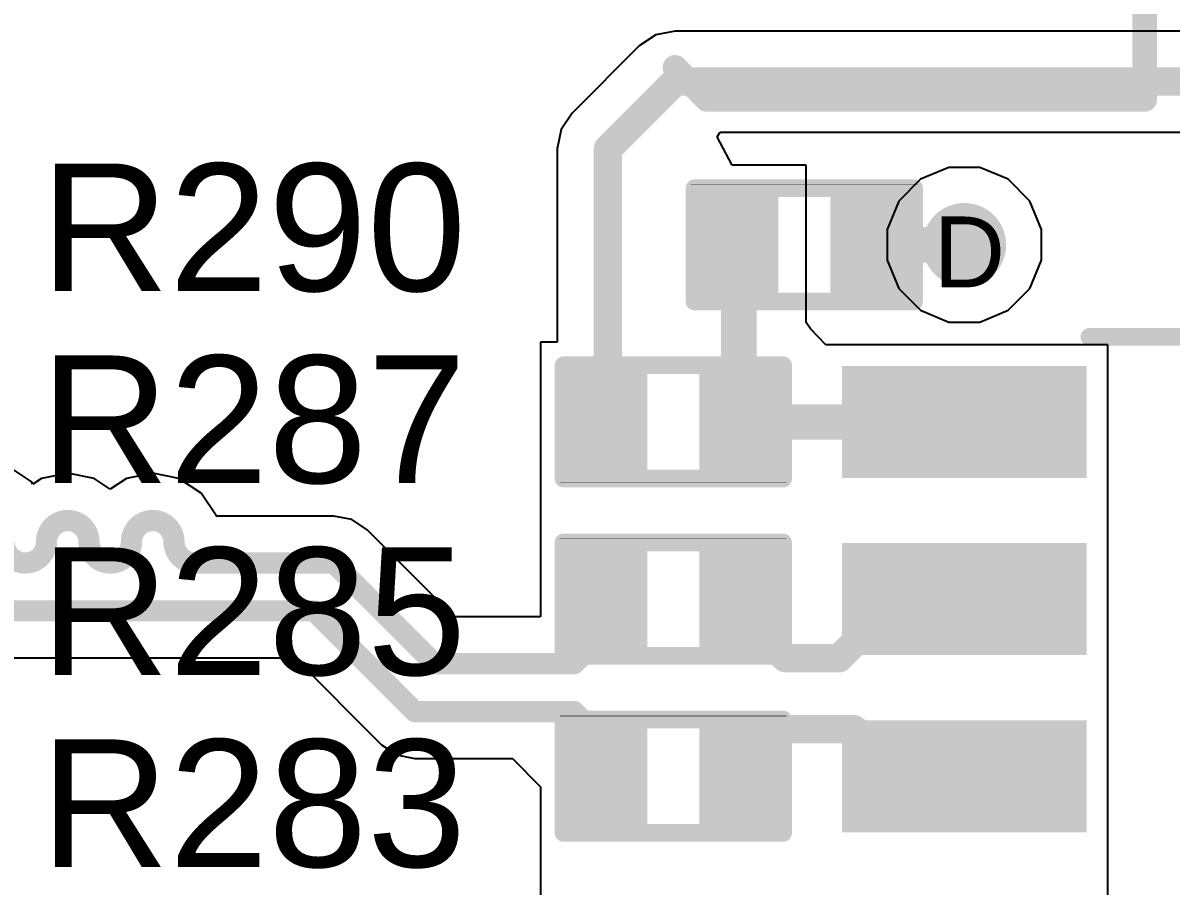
# Model space of a CAD drawing. Header units: inches. Extents: x -11 to 5428, y 0 to 5423.
# Drawn here: x 58.03 to 66.27, y 77.14 to 83.33 of the extents above; entities that cross this region are included whole.
import ezdxf

# ---------------------------------------------------------------- set-up
doc = ezdxf.new("R2010")
doc.units = ezdxf.units.IN
for name, color, linetype in [('Bottom Layer', 5, 'Continuous'), ('Drill Drawing', 1, 'Continuous'), ('GND', 16, 'Continuous'), ('PWR', 76, 'Continuous'), ('Top Layer', 1, 'Continuous'), ('Top Overlay', 2, 'Continuous'), ('Top Paste', 8, 'Continuous'), ('Top Solder', 216, 'Continuous'), ('Via Holes', 16, 'Continuous')]:
    doc.layers.add(name, color=color, linetype=linetype)
doc.styles.add('Arial', font='', dxfattribs={"height": 0.2})
doc.styles.get('Arial').set_extended_font_data('Arial')

# ---------------------------------------------------------------- blocks, each defined once
blk = doc.blocks.new('R___0402_216')
at = {"layer": 'Top Layer'}
for points in [[(-0.6985254, -0.31751778), (-0.6985254, 0.31748222), (-0.2413254, 0.31748222), (-0.2413254, -0.31751778)], [(0.2412746, -0.31751778), (0.2412746, 0.31748222), (0.6984746, 0.31748222), (0.6984746, -0.31751778)]]:
    blk.add_hatch(color=1, dxfattribs=at).paths.add_polyline_path(points)
at = {"layer": 'Top Paste'}
for points in [[(-0.6985254, -0.31751778), (-0.6985254, 0.31748222), (-0.2413254, 0.31748222), (-0.2413254, -0.31751778)], [(0.2412746, -0.31751778), (0.2412746, 0.31748222), (0.6984746, 0.31748222), (0.6984746, -0.31751778)]]:
    blk.add_hatch(color=8, dxfattribs=at).paths.add_polyline_path(points)
at = {"layer": 'Top Solder'}
for points in [[(-0.75352656, -0.37251894), (-0.75352656, 0.37248338), (-0.1863242399999999, 0.37248338), (-0.18632424, -0.37251894)], [(0.18627344, -0.37251894), (0.18627344, 0.37248338), (0.7534757599999999, 0.37248338), (0.7534757599999999, -0.37251894)]]:
    blk.add_hatch(color=216, dxfattribs=at).paths.add_polyline_path(points)
at = {"layer": 'Top Overlay'}
for points in [[(0.7873745999999999, 0.40638222, 0.127, 0.127, 0), (-0.7874253999999999, 0.40638222, 0.127, 0.127, 0)], [(-0.7874253999999999, 0.40638222, 0.127, 0.127, 0), (-0.7874253999999999, -0.40641778, 0.127, 0.127, 0)], [(0.7873745999999999, 0.40638222, 0.127, 0.127, 0), (0.7873745999999999, -0.40641778, 0.127, 0.127, 0)], [(0.7873745999999999, -0.40641778, 0.127, 0.127, 0), (-0.7874253999999999, -0.40641778, 0.127, 0.127, 0)], [(0.8127745999999999, -0.43181778, 0.0032258, 0.0032258, 0), (-0.8128254, -0.43181778, 0.0032258, 0.0032258, 0)]]:
    blk.add_lwpolyline(points, format="xyseb", dxfattribs=at)
for points in [[(-0.8191754, 0.40638222, 0.0635, 0.0635, 1), (-0.7556754, 0.40638222, 0.0635, 0.0635, 1)], [(-0.8191754, 0.40638222, 0.0635, 0.0635, 1), (-0.7556754, 0.40638222, 0.0635, 0.0635, 1)], [(0.7556246, 0.40638222, 0.0635, 0.0635, 1), (0.8191246, 0.40638222, 0.0635, 0.0635, 1)], [(0.7556246, 0.40638222, 0.0635, 0.0635, 1), (0.8191246, 0.40638222, 0.0635, 0.0635, 1)], [(-0.8191754, -0.40641778, 0.0635, 0.0635, 1), (-0.7556754, -0.40641778, 0.0635, 0.0635, 1)], [(-0.8191754, -0.40641778, 0.0635, 0.0635, 1), (-0.7556754, -0.40641778, 0.0635, 0.0635, 1)], [(0.7556246, -0.40641778, 0.0635, 0.0635, 1), (0.8191246, -0.40641778, 0.0635, 0.0635, 1)], [(0.7556246, -0.40641778, 0.0635, 0.0635, 1), (0.8191246, -0.40641778, 0.0635, 0.0635, 1)], [(-0.8136305799999999, -0.43181778, 0.0016129, 0.0016129, 1), (-0.81202022, -0.43181778, 0.0016129, 0.0016129, 1)], [(0.8119694199999998, -0.43181778, 0.0016129, 0.0016129, 1), (0.81357978, -0.43181778, 0.0016129, 0.0016129, 1)]]:
    blk.add_lwpolyline(points, format="xyseb", close=True, dxfattribs=at)
blk = doc.blocks.new('R___0402_218')
at = {"layer": 'Top Layer'}
for points in [[(-0.6985254, -0.31751778), (-0.6985254, 0.31748222), (-0.2413254, 0.31748222), (-0.2413254, -0.31751778)], [(0.2412746, -0.31751778), (0.2412746, 0.31748222), (0.6984746, 0.31748222), (0.6984746, -0.31751778)]]:
    blk.add_hatch(color=1, dxfattribs=at).paths.add_polyline_path(points)
at = {"layer": 'Top Paste'}
for points in [[(-0.6985254, -0.31751778), (-0.6985254, 0.31748222), (-0.2413254, 0.31748222), (-0.2413254, -0.31751778)], [(0.2412746, -0.31751778), (0.2412746, 0.31748222), (0.6984746, 0.31748222), (0.6984746, -0.31751778)]]:
    blk.add_hatch(color=8, dxfattribs=at).paths.add_polyline_path(points)
at = {"layer": 'Top Solder'}
for points in [[(-0.75352656, -0.37251894), (-0.75352656, 0.37248338), (-0.1863242399999999, 0.37248338), (-0.18632424, -0.37251894)], [(0.18627344, -0.37251894), (0.18627344, 0.37248338), (0.7534757599999999, 0.37248338), (0.7534757599999999, -0.37251894)]]:
    blk.add_hatch(color=216, dxfattribs=at).paths.add_polyline_path(points)
at = {"layer": 'Top Overlay'}
for points in [[(0.7873745999999999, 0.40638222, 0.127, 0.127, 0), (-0.7874253999999999, 0.40638222, 0.127, 0.127, 0)], [(-0.7874253999999999, 0.40638222, 0.127, 0.127, 0), (-0.7874253999999999, -0.40641778, 0.127, 0.127, 0)], [(0.7873745999999999, 0.40638222, 0.127, 0.127, 0), (0.7873745999999999, -0.40641778, 0.127, 0.127, 0)], [(0.7873745999999999, -0.40641778, 0.127, 0.127, 0), (-0.7874253999999999, -0.40641778, 0.127, 0.127, 0)], [(0.8127745999999999, -0.43181778, 0.0032258, 0.0032258, 0), (-0.8128254, -0.43181778, 0.0032258, 0.0032258, 0)]]:
    blk.add_lwpolyline(points, format="xyseb", dxfattribs=at)
for points in [[(-0.8191754, 0.40638222, 0.0635, 0.0635, 1), (-0.7556754, 0.40638222, 0.0635, 0.0635, 1)], [(-0.8191754, 0.40638222, 0.0635, 0.0635, 1), (-0.7556754, 0.40638222, 0.0635, 0.0635, 1)], [(0.7556246, 0.40638222, 0.0635, 0.0635, 1), (0.8191246, 0.40638222, 0.0635, 0.0635, 1)], [(0.7556246, 0.40638222, 0.0635, 0.0635, 1), (0.8191246, 0.40638222, 0.0635, 0.0635, 1)], [(-0.8191754, -0.40641778, 0.0635, 0.0635, 1), (-0.7556754, -0.40641778, 0.0635, 0.0635, 1)], [(-0.8191754, -0.40641778, 0.0635, 0.0635, 1), (-0.7556754, -0.40641778, 0.0635, 0.0635, 1)], [(0.7556246, -0.40641778, 0.0635, 0.0635, 1), (0.8191246, -0.40641778, 0.0635, 0.0635, 1)], [(0.7556246, -0.40641778, 0.0635, 0.0635, 1), (0.8191246, -0.40641778, 0.0635, 0.0635, 1)], [(-0.8136305799999999, -0.43181778, 0.0016129, 0.0016129, 1), (-0.81202022, -0.43181778, 0.0016129, 0.0016129, 1)], [(0.8119694199999998, -0.43181778, 0.0016129, 0.0016129, 1), (0.81357978, -0.43181778, 0.0016129, 0.0016129, 1)]]:
    blk.add_lwpolyline(points, format="xyseb", close=True, dxfattribs=at)
blk = doc.blocks.new('R___0402_219')
at = {"layer": 'Top Layer'}
for points in [[(-0.6984746, -0.31748222), (-0.6984746, 0.31751778), (-0.2412746, 0.31751778), (-0.2412746, -0.31748222)], [(0.2413254, -0.31748222), (0.2413254, 0.31751778), (0.6985254, 0.31751778), (0.6985254, -0.31748222)]]:
    blk.add_hatch(color=1, dxfattribs=at).paths.add_polyline_path(points)
at = {"layer": 'Top Paste'}
for points in [[(-0.6984746, -0.31748222), (-0.6984746, 0.31751778), (-0.2412746, 0.31751778), (-0.2412746, -0.31748222)], [(0.2413254, -0.31748222), (0.2413254, 0.31751778), (0.6985254, 0.31751778), (0.6985254, -0.31748222)]]:
    blk.add_hatch(color=8, dxfattribs=at).paths.add_polyline_path(points)
at = {"layer": 'Top Solder'}
for points in [[(-0.7534757599999999, -0.37248338), (-0.7534757599999999, 0.37251894), (-0.18627344, 0.37251894), (-0.18627344, -0.37248338)], [(0.1863242399999999, -0.37248338), (0.18632424, 0.37251894), (0.75352656, 0.37251894), (0.75352656, -0.37248338)]]:
    blk.add_hatch(color=216, dxfattribs=at).paths.add_polyline_path(points)
at = {"layer": 'Top Overlay'}
for points in [[(-0.7873745999999999, 0.40641778, 0.127, 0.127, 0), (0.7874253999999999, 0.40641778, 0.127, 0.127, 0)], [(-0.7873745999999999, -0.40638222, 0.127, 0.127, 0), (-0.7873745999999999, 0.40641778, 0.127, 0.127, 0)], [(0.7874253999999999, -0.40638222, 0.127, 0.127, 0), (0.7874253999999999, 0.40641778, 0.127, 0.127, 0)], [(-0.7873745999999999, -0.40638222, 0.127, 0.127, 0), (0.7874253999999999, -0.40638222, 0.127, 0.127, 0)], [(-0.8127745999999999, -0.4317822199999999, 0.0032258, 0.0032258, 0), (0.8128254, -0.4317822199999999, 0.0032258, 0.0032258, 0)]]:
    blk.add_lwpolyline(points, format="xyseb", dxfattribs=at)
for points in [[(-0.8191246, 0.40641778, 0.0635, 0.0635, 1), (-0.7556246, 0.40641778, 0.0635, 0.0635, 1)], [(-0.8191246, 0.40641778, 0.0635, 0.0635, 1), (-0.7556246, 0.40641778, 0.0635, 0.0635, 1)], [(0.7556754, 0.40641778, 0.0635, 0.0635, 1), (0.8191754, 0.40641778, 0.0635, 0.0635, 1)], [(0.7556754, 0.40641778, 0.0635, 0.0635, 1), (0.8191754, 0.40641778, 0.0635, 0.0635, 1)], [(-0.8191246, -0.40638222, 0.0635, 0.0635, 1), (-0.7556246, -0.40638222, 0.0635, 0.0635, 1)], [(-0.8191246, -0.40638222, 0.0635, 0.0635, 1), (-0.7556246, -0.40638222, 0.0635, 0.0635, 1)], [(0.7556754, -0.40638222, 0.0635, 0.0635, 1), (0.8191754, -0.40638222, 0.0635, 0.0635, 1)], [(0.7556754, -0.40638222, 0.0635, 0.0635, 1), (0.8191754, -0.40638222, 0.0635, 0.0635, 1)], [(-0.81357978, -0.4317822199999999, 0.0016129, 0.0016129, 1), (-0.8119694199999998, -0.4317822199999999, 0.0016129, 0.0016129, 1)], [(0.81202022, -0.4317822199999999, 0.0016129, 0.0016129, 1), (0.8136305799999999, -0.4317822199999999, 0.0016129, 0.0016129, 1)]]:
    blk.add_lwpolyline(points, format="xyseb", close=True, dxfattribs=at)
blk = doc.blocks.new('R___0402_220')
at = {"layer": 'Top Layer'}
for points in [[(-0.6985254, -0.31751778), (-0.6985254, 0.31748222), (-0.2413254, 0.31748222), (-0.2413254, -0.31751778)], [(0.2412746, -0.31751778), (0.2412746, 0.31748222), (0.6984746, 0.31748222), (0.6984746, -0.31751778)]]:
    blk.add_hatch(color=1, dxfattribs=at).paths.add_polyline_path(points)
at = {"layer": 'Top Paste'}
for points in [[(-0.6985254, -0.31751778), (-0.6985254, 0.31748222), (-0.2413254, 0.31748222), (-0.2413254, -0.31751778)], [(0.2412746, -0.31751778), (0.2412746, 0.31748222), (0.6984746, 0.31748222), (0.6984746, -0.31751778)]]:
    blk.add_hatch(color=8, dxfattribs=at).paths.add_polyline_path(points)
at = {"layer": 'Top Solder'}
for points in [[(-0.75352656, -0.37251894), (-0.75352656, 0.37248338), (-0.1863242399999999, 0.37248338), (-0.18632424, -0.37251894)], [(0.18627344, -0.37251894), (0.18627344, 0.37248338), (0.7534757599999999, 0.37248338), (0.7534757599999999, -0.37251894)]]:
    blk.add_hatch(color=216, dxfattribs=at).paths.add_polyline_path(points)
at = {"layer": 'Top Overlay'}
for points in [[(0.7873745999999999, 0.40638222, 0.127, 0.127, 0), (-0.7874253999999999, 0.40638222, 0.127, 0.127, 0)], [(-0.7874253999999999, 0.40638222, 0.127, 0.127, 0), (-0.7874253999999999, -0.40641778, 0.127, 0.127, 0)], [(0.7873745999999999, 0.40638222, 0.127, 0.127, 0), (0.7873745999999999, -0.40641778, 0.127, 0.127, 0)], [(0.7873745999999999, -0.40641778, 0.127, 0.127, 0), (-0.7874253999999999, -0.40641778, 0.127, 0.127, 0)], [(0.8127745999999999, -0.43181778, 0.0032258, 0.0032258, 0), (-0.8128254, -0.43181778, 0.0032258, 0.0032258, 0)]]:
    blk.add_lwpolyline(points, format="xyseb", dxfattribs=at)
for points in [[(-0.8191754, 0.40638222, 0.0635, 0.0635, 1), (-0.7556754, 0.40638222, 0.0635, 0.0635, 1)], [(-0.8191754, 0.40638222, 0.0635, 0.0635, 1), (-0.7556754, 0.40638222, 0.0635, 0.0635, 1)], [(0.7556246, 0.40638222, 0.0635, 0.0635, 1), (0.8191246, 0.40638222, 0.0635, 0.0635, 1)], [(0.7556246, 0.40638222, 0.0635, 0.0635, 1), (0.8191246, 0.40638222, 0.0635, 0.0635, 1)], [(-0.8191754, -0.40641778, 0.0635, 0.0635, 1), (-0.7556754, -0.40641778, 0.0635, 0.0635, 1)], [(-0.8191754, -0.40641778, 0.0635, 0.0635, 1), (-0.7556754, -0.40641778, 0.0635, 0.0635, 1)], [(0.7556246, -0.40641778, 0.0635, 0.0635, 1), (0.8191246, -0.40641778, 0.0635, 0.0635, 1)], [(0.7556246, -0.40641778, 0.0635, 0.0635, 1), (0.8191246, -0.40641778, 0.0635, 0.0635, 1)], [(-0.8136305799999999, -0.43181778, 0.0016129, 0.0016129, 1), (-0.81202022, -0.43181778, 0.0016129, 0.0016129, 1)], [(0.8119694199999998, -0.43181778, 0.0016129, 0.0016129, 1), (0.81357978, -0.43181778, 0.0016129, 0.0016129, 1)]]:
    blk.add_lwpolyline(points, format="xyseb", close=True, dxfattribs=at)
blk = doc.blocks.new('SOIC_8_0_154___3_90___W______221')
at = {"layer": 'Top Layer'}
for points in [[(-3.47499432, 1.60498282), (-3.47499432, 2.20498162), (-1.92499488, 2.20498162), (-1.92499488, 1.60498282)], [(1.92499488, 1.60498282), (1.92499488, 2.20498162), (3.47499432, 2.20498162), (3.47499432, 1.60498282)], [(-3.47499432, 0.33498282), (-3.47499432, 0.9349816199999998), (-1.92499488, 0.9349816199999998), (-1.92499488, 0.33498282)], [(1.92499488, 0.33498282), (1.92499488, 0.9349816199999998), (3.47499432, 0.9349816199999998), (3.47499432, 0.33498282)], [(-3.47499432, -0.93501718), (-3.47499432, -0.33501838), (-1.92499488, -0.33501838), (-1.92499488, -0.93501718)], [(1.92499488, -0.93501718), (1.92499488, -0.33501838), (3.47499432, -0.33501838), (3.47499432, -0.93501718)], [(-3.47499432, -2.20501718), (-3.47499432, -1.60501838), (-1.92499488, -1.60501838), (-1.92499488, -2.20501718)], [(1.92499488, -2.20501718), (1.92499488, -1.60501838), (3.47499432, -1.60501838), (3.47499432, -2.20501718)]]:
    blk.add_hatch(color=1, dxfattribs=at).paths.add_polyline_path(points)
at = {"layer": 'Top Overlay'}
blk.add_hatch(color=2, dxfattribs=at).paths.add_polyline_path([(-1.8382234, 1.62558222), (-1.4826234, 1.62558222), (-1.4826234, 2.20978222), (-1.8382234, 2.20978222)])
at = {"layer": 'Top Paste'}
for points in [[(-3.47499432, 1.60498282), (-3.47499432, 2.20498162), (-1.92499488, 2.20498162), (-1.92499488, 1.60498282)], [(1.92499488, 1.60498282), (1.92499488, 2.20498162), (3.47499432, 2.20498162), (3.47499432, 1.60498282)], [(-3.47499432, 0.33498282), (-3.47499432, 0.9349816199999998), (-1.92499488, 0.9349816199999998), (-1.92499488, 0.33498282)], [(1.92499488, 0.33498282), (1.92499488, 0.9349816199999998), (3.47499432, 0.9349816199999998), (3.47499432, 0.33498282)], [(-3.47499432, -0.93501718), (-3.47499432, -0.33501838), (-1.92499488, -0.33501838), (-1.92499488, -0.93501718)], [(1.92499488, -0.93501718), (1.92499488, -0.33501838), (3.47499432, -0.33501838), (3.47499432, -0.93501718)], [(-3.47499432, -2.20501718), (-3.47499432, -1.60501838), (-1.92499488, -1.60501838), (-1.92499488, -2.20501718)], [(1.92499488, -2.20501718), (1.92499488, -1.60501838), (3.47499432, -1.60501838), (3.47499432, -2.20501718)]]:
    blk.add_hatch(color=8, dxfattribs=at).paths.add_polyline_path(points)
at = {"layer": 'Top Solder'}
for points in [[(-3.57659432, 1.50338282), (-3.57659432, 2.30658162), (-1.82339488, 2.30658162), (-1.82339488, 1.50338282)], [(1.82339488, 1.50338282), (1.82339488, 2.30658162), (3.57659432, 2.30658162), (3.57659432, 1.50338282)], [(-3.57659432, 0.2333828200000001), (-3.57659432, 1.03658162), (-1.82339488, 1.03658162), (-1.82339488, 0.2333828199999999)], [(1.82339488, 0.2333828200000001), (1.82339488, 1.03658162), (3.57659432, 1.03658162), (3.57659432, 0.2333828199999999)], [(-3.57659432, -1.03661718), (-3.57659432, -0.2334183799999999), (-1.82339488, -0.2334183800000001), (-1.82339488, -1.03661718)], [(1.82339488, -1.03661718), (1.82339488, -0.2334183799999999), (3.57659432, -0.2334183800000001), (3.57659432, -1.03661718)], [(-3.57659432, -2.30661718), (-3.57659432, -1.50341838), (-1.82339488, -1.50341838), (-1.82339488, -2.30661718)], [(1.82339488, -2.30661718), (1.82339488, -1.50341838), (3.57659432, -1.50341838), (3.57659432, -2.30661718)]]:
    blk.add_hatch(color=216, dxfattribs=at).paths.add_polyline_path(points)
at = {"layer": 'Top Overlay'}
for points in [[(1.8033746, 2.51458222, 0.127, 0.127, 0), (-1.8288254, 2.51458222, 0.127, 0.127, 0)], [(-3.7940234, 2.05738222, 0.127, 0.127, 0), (-3.7940234, 1.80338222, 0.127, 0.127, 0)], [(-3.6670234, 1.93038222, 0.127, 0.127, 0), (-3.7940234, 2.05738222, 0.127, 0.127, 0)], [(-3.6670234, 1.93038222, 0.127, 0.127, 0), (-3.7940234, 1.80338222, 0.127, 0.127, 0)], [(1.8033746, -2.51461778, 0.127, 0.127, 0), (-1.8288254, -2.51461778, 0.127, 0.127, 0)]]:
    blk.add_lwpolyline(points, format="xyseb", dxfattribs=at)
for points in [[(-1.8605754, 2.51458222, 0.0635, 0.0635, 1), (-1.7970754, 2.51458222, 0.0635, 0.0635, 1)], [(1.7716246, 2.51458222, 0.0635, 0.0635, 1), (1.8351246, 2.51458222, 0.0635, 0.0635, 1)], [(-3.8257734, 2.05738222, 0.0635, 0.0635, 1), (-3.7622734, 2.05738222, 0.0635, 0.0635, 1)], [(-3.8257734, 2.05738222, 0.0635, 0.0635, 1), (-3.7622734, 2.05738222, 0.0635, 0.0635, 1)], [(-3.6987734, 1.93038222, 0.0635, 0.0635, 1), (-3.6352734, 1.93038222, 0.0635, 0.0635, 1)], [(-3.6987734, 1.93038222, 0.0635, 0.0635, 1), (-3.6352734, 1.93038222, 0.0635, 0.0635, 1)], [(-3.8257734, 1.80338222, 0.0635, 0.0635, 1), (-3.7622734, 1.80338222, 0.0635, 0.0635, 1)], [(-3.8257734, 1.80338222, 0.0635, 0.0635, 1), (-3.7622734, 1.80338222, 0.0635, 0.0635, 1)], [(-1.8605754, -2.51461778, 0.0635, 0.0635, 1), (-1.7970754, -2.51461778, 0.0635, 0.0635, 1)], [(1.7716246, -2.51461778, 0.0635, 0.0635, 1), (1.8351246, -2.51461778, 0.0635, 0.0635, 1)]]:
    blk.add_lwpolyline(points, format="xyseb", close=True, dxfattribs=at)

msp = doc.modelspace()

# ---------------------------------------------------------------- hatches: boundary and pattern name
at = {"layer": 'Bottom Layer'}
h = msp.add_hatch(color=5, dxfattribs=at)
edge = h.paths.add_edge_path()
edge.add_arc((64.78807972, 81.7352823), 0.2999994, 0, 360)
at = {"layer": 'GND'}
h = msp.add_hatch(color=16, dxfattribs=at)
edge = h.paths.add_edge_path()
edge.add_arc((64.78807972, 81.7352823), 0.2999994, 0, 360)
at = {"layer": 'PWR'}
h = msp.add_hatch(color=76, dxfattribs=at)
edge = h.paths.add_edge_path()
edge.add_arc((64.78807972, 81.7352823), 0.2999994, 0, 360)
at = {"layer": 'Top Layer'}
h = msp.add_hatch(color=1, dxfattribs=at)
edge = h.paths.add_edge_path()
edge.add_arc((64.78807972, 81.7352823), 0.2999994, 0, 360)
at = {"layer": 'Via Holes'}
h = msp.add_hatch(color=7, dxfattribs=at)
edge = h.paths.add_edge_path()
edge.add_arc((64.78807972, 81.7352823), 0.1499997, 0, 360)

# ---------------------------------------------------------------- linework, layer by layer
at = {"layer": 'PWR'}
for p, q in [((64.67788182, 82.2892817), (64.47426526, 82.20494099999999)), ((64.89827762, 82.2892817), (64.67788182, 82.2892817)), ((65.10189417999999, 82.20494099999999), (64.89827762, 82.2892817)), ((64.47426526, 82.20494099999999), (64.31842101999999, 82.04909676)), ((65.25773842, 82.04909676), (65.10189417999999, 82.20494099999999)), ((64.31842101999999, 82.04909676), (64.23408032, 81.8454802)), ((65.34207912000001, 81.8454802), (65.25773842, 82.04909676)), ((64.23408032, 81.8454802), (64.23408032, 81.62508439999999)), ((65.34207912000001, 81.62508439999999), (65.34207912000001, 81.8454802)), ((64.23408032, 81.62508439999999), (64.31842101999999, 81.42146783999999)), ((65.25773842, 81.42146783999999), (65.34207912000001, 81.62508439999999)), ((64.31842101999999, 81.42146783999999), (64.47426526, 81.2656236)), ((65.10189417999999, 81.2656236), (65.25773842, 81.42146783999999)), ((64.47426526, 81.2656236), (64.67788182, 81.1812829)), ((64.89827762, 81.1812829), (65.10189417999999, 81.2656236)), ((64.67788182, 81.1812829), (64.89827762, 81.1812829))]:
    msp.add_line(p, q, dxfattribs=at)
at = {"layer": 'Top Layer'}
for p, q in [((62.71261269999999, 83.26818245999999), (62.57386519999999, 83.24058027999999)), ((62.71262539999999, 83.26817992), (62.71261269999999, 83.26818245999999)), ((75.55811152, 83.26817992), (62.71262539999999, 83.26817992)), ((62.57386519999999, 83.24058027999999), (62.4562378, 83.16198759999999)), ((62.45623272, 83.16197998), (61.9739426, 82.6796924)), ((62.4562378, 83.16198759999999), (62.45623272, 83.16197998)), ((61.9739426, 82.6796924), (61.89534992, 82.56206499999999)), ((61.89534992, 82.56206499999999), (61.86774774, 82.4233175)), ((63.01388971999999, 82.50998229999999), (63.0359801, 82.54304547999999)), ((63.0359801, 82.54304547999999), (75.40794163999999, 82.54304547999999)), ((63.12250265999999, 82.3067823), (63.01388971999999, 82.50998229999999)), ((61.86774774, 82.4233175), (61.86775028, 82.4233048)), ((61.86775028, 82.4233048), (61.86775028, 81.0367823)), ((63.6527175, 82.3067823), (63.12250265999999, 82.3067823)), ((63.6527175, 81.17841777999999), (63.6527175, 82.3067823)), ((63.68344642, 81.1324514), (63.6527175, 81.17841777999999)), ((63.79443172, 81.0192817), (63.68344642, 81.1324514)), ((61.86775028, 81.0367823), (61.7477175, 81.0367823)), ((61.7477175, 81.0367823), (61.7477175, 79.96998484)), ((65.81709722, 81.0192817), (63.79443172, 81.0192817)), ((65.81709722, 79.95248423999999), (65.81709722, 81.0192817)), ((58.09455488, 80.0372415), (57.93492096, 80.14390626)), ((58.16792024, 80.06081524), (58.10631, 80.01964946)), ((58.3562206, 80.09827007999999), (58.16792024, 80.06081524)), ((58.54452096, 80.06081524), (58.3562206, 80.09827007999999)), ((58.6610206, 79.98297185999999), (58.54452096, 80.06081524)), ((58.77752023999999, 80.06081524), (58.6610206, 79.98297185999999)), ((58.9658206, 80.09827007999999), (58.77752023999999, 80.06081524)), ((59.15412096, 80.06081524), (58.9658206, 80.09827007999999)), ((59.31375488, 79.95415048), (59.15412096, 80.06081524)), ((58.10631, 80.01964946), (58.09455488, 80.0372415)), ((59.42041964, 79.79451655999999), (59.31375488, 79.95415048)), ((61.7477175, 79.96998484), (61.74771496, 79.76678229999999)), ((65.81709976, 79.91128289999999), (65.81709722, 79.95248423999999)), ((65.81709976, 79.7492817), (65.81709976, 79.91128289999999)), ((59.42122736, 79.79046018), (59.42041964, 79.79451655999999)), ((60.26568592, 79.79046018), (59.42122736, 79.79046018)), ((60.39452487999999, 79.76483157999999), (60.26568592, 79.79046018)), ((60.50374742, 79.6918523), (60.39452487999999, 79.76483157999999)), ((61.74771496, 79.76678229999999), (61.7477175, 79.69057975999999)), ((65.81709722, 79.70808036), (65.81709976, 79.7492817)), ((61.12719804, 79.06840168), (60.50374742, 79.6918523)), ((61.7477175, 79.69057975999999), (61.7477175, 79.07540445999999)), ((65.81709722, 78.64128798), (65.81709722, 79.70808036)), ((61.74632558, 79.06840168), (61.12719804, 79.06840168)), ((61.7477175, 79.07540445999999), (61.74632558, 79.06840168)), ((57.89900789999999, 78.77422141999999), (59.98420058, 78.77422141999999)), ((59.98420058, 78.77422141999999), (60.60765119999999, 78.15077079999999)), ((65.8171023, 78.64128798), (65.81709722, 78.64128798)), ((65.8171023, 78.47927662), (65.8171023, 78.64128798)), ((65.81709722, 78.4380829), (65.81709976, 78.47927662)), ((65.81709722, 77.41248424), (65.81709722, 78.4380829)), ((65.81709976, 78.47927662), (65.8171023, 78.47927662)), ((60.60765119999999, 78.15077079999999), (60.71687628, 78.07778898)), ((60.71687628, 78.07778898), (60.84571269999999, 78.05216292)), ((60.84571269999999, 78.05216292), (61.54741563999999, 78.05216292)), ((61.54741563999999, 78.05216292), (61.7477175, 77.84953949999999)), ((61.7477175, 77.84953949999999), (61.74771496, 77.2267823)), ((65.81709976, 77.3712829), (65.81709722, 77.41248424)), ((65.81709976, 77.20928169999999), (65.81709976, 77.3712829)), ((61.74771496, 77.2267823), (61.7477175, 77.15057976)), ((65.81709722, 77.16808035999999), (65.81709976, 77.20928169999999)), ((61.7477175, 77.15057976), (61.7477175, 76.0837823)), ((65.81709722, 76.10128289999999), (65.81709722, 77.16808035999999))]:
    msp.add_line(p, q, dxfattribs=at)
for points in [[(62.2303175, 82.4233175, 0.2032, 0.2032, 0), (62.71261269999999, 82.90561269999999, 0.2032, 0.2032, 0)], [(62.71261269999999, 82.90561269999999, 0.2032, 0.2032, 0), (75.55812422, 82.90561269999999, 0.2032, 0.2032, 0)], [(62.2303175, 80.46528229999998, 0.2032, 0.2032, 0), (62.2303175, 82.4233175, 0.2032, 0.2032, 0)], [(63.1701175, 80.46528229999998, 0.254, 0.254, 0), (63.1701175, 81.7352823, 0.254, 0.254, 0)], [(64.1099175, 81.7352823, 0.254, 0.254, 0), (64.78807972, 81.7352823, 0.254, 0.254, 0)], [(63.1701175, 80.46528229999998, 0.254, 0.254, 0), (64.78809749999999, 80.46528229999998, 0.254, 0.254, 0)], [(58.20382059999999, 79.60621619999999, 0.1524, 0.1524, -0.9999999999999999), (58.50862059999999, 79.60621619999999, 0.1524, 0.1524, 0)], [(58.81342059999999, 79.60621619999999, 0.1524, 0.1524, -0.9999999999999999), (59.11822059999999, 79.60621619999999, 0.1524, 0.1524, 0)], [(58.20382059999999, 79.6061908, 0.1524, 0.1524, -0.9999999999999999), (57.89902059999999, 79.6061908, 0.1524, 0.1524, 0)], [(58.20382059999999, 79.6061908, 0.1524, 0.1524, 0), (58.20382059999999, 79.60621619999999, 0.1524, 0.1524, 0)], [(58.50862059999999, 79.6061908, 0.1524, 0.1524, 0), (58.50862059999999, 79.60621619999999, 0.1524, 0.1524, 0)], [(58.81342059999999, 79.6061908, 0.1524, 0.1524, -0.9999999999999999), (58.50862059999999, 79.6061908, 0.1524, 0.1524, 0)], [(58.81342059999999, 79.6061908, 0.1524, 0.1524, 0), (58.81342059999999, 79.60621619999999, 0.1524, 0.1524, 0)], [(59.11822059999999, 79.6061908, 0.1524, 0.1524, 0), (59.11822059999999, 79.60621619999999, 0.1524, 0.1524, 0)], [(59.2706206, 79.4537908, 0.1524, 0.1524, -0.4142135623730951), (59.11822059999999, 79.6061908, 0.1524, 0.1524, 0)], [(59.2706206, 79.4537908, 0.1524, 0.1524, 0), (60.09582088, 79.4537908, 0.1524, 0.1524, 0)], [(60.09582088, 79.4537908, 0.1524, 0.1524, 0), (60.26568592, 79.4537908, 0.1524, 0.1524, 0)], [(60.26568592, 79.4537908, 0.1524, 0.1524, 0), (60.98774442, 78.73173229999999, 0.1524, 0.1524, 0)], [(62.07791749999999, 79.0428823, 0.1524, 0.1524, 0), (62.2303175, 79.1952823, 0.1524, 0.1524, 0)], [(63.17012003999999, 79.1063696, 0.2032, 0.2032, 0), (63.17012003999999, 79.19526959999999, 0.2032, 0.2032, 0)], [(63.88966901999999, 78.77181857999999, 0.2032, 0.2032, 0), (64.31312003999999, 79.19526959999999, 0.2032, 0.2032, 0)], [(64.31312003999999, 79.19526959999999, 0.2032, 0.2032, 0), (64.78812036, 79.19526959999999, 0.2032, 0.2032, 0)], [(56.49815979999999, 79.11089079999999, 0.1524, 0.1524, 0), (60.1236542, 79.11089079999999, 0.1524, 0.1524, 0)], [(60.1236542, 79.11089079999999, 0.1524, 0.1524, 0), (60.84571269999999, 78.38883229999999, 0.1524, 0.1524, 0)], [(63.17012003999999, 79.1063696, 0.2032, 0.2032, 0), (63.29712003999999, 78.9793696, 0.2032, 0.2032, 0)], [(62.07791749999999, 78.82100822, 0.1524, 0.1524, 0), (62.07791749999999, 79.0428823, 0.1524, 0.1524, 0)], [(63.29712003999999, 78.9793696, 0.2032, 0.2032, 0), (63.29712258, 78.9793696, 0.2032, 0.2032, 0)], [(63.29712258, 78.9793696, 0.2032, 0.2032, 0), (63.5046736, 78.77181857999999, 0.2032, 0.2032, 0)], [(61.98864157999999, 78.73173229999999, 0.1524, 0.1524, 0), (62.07791749999999, 78.82100822, 0.1524, 0.1524, 0)], [(63.5046736, 78.77181857999999, 0.2032, 0.2032, 0), (63.88966901999999, 78.77181857999999, 0.2032, 0.2032, 0)], [(60.98774442, 78.73173229999999, 0.1524, 0.1524, 0), (61.98864157999999, 78.73173229999999, 0.1524, 0.1524, 0)], [(60.84571269999999, 78.38883229999999, 0.1524, 0.1524, 0), (61.98864157999999, 78.38883229999999, 0.1524, 0.1524, 0)], [(61.98864157999999, 78.38883229999999, 0.1524, 0.1524, 0), (62.07791749999999, 78.29955637999998, 0.1524, 0.1524, 0)], [(62.07791749999999, 78.07768229999999, 0.1524, 0.1524, 0), (62.07791749999999, 78.29955637999998, 0.1524, 0.1524, 0)], [(63.17012003999999, 78.01416959999999, 0.2032, 0.2032, 0), (63.41813326, 78.26218281999999, 0.2032, 0.2032, 0)], [(63.41813326, 78.26218281999999, 0.2032, 0.2032, 0), (63.99568862, 78.26218281999999, 0.2032, 0.2032, 0)], [(63.99568862, 78.26218281999999, 0.2032, 0.2032, 0), (64.11472064, 78.1431508, 0.2032, 0.2032, 0)], [(64.11472064, 78.12366899999999, 0.2032, 0.2032, 0), (64.11472064, 78.1431508, 0.2032, 0.2032, 0)], [(64.11472064, 78.12366899999999, 0.2032, 0.2032, 0), (64.31312003999999, 77.9252696, 0.2032, 0.2032, 0)], [(62.07791749999999, 78.07768229999999, 0.1524, 0.1524, 0), (62.2303175, 77.9252823, 0.1524, 0.1524, 0)], [(63.17012003999999, 77.9252696, 0.2032, 0.2032, 0), (63.17012003999999, 78.01416959999999, 0.2032, 0.2032, 0)], [(64.31312003999999, 77.9252696, 0.2032, 0.2032, 0), (64.78812036, 77.9252696, 0.2032, 0.2032, 0)]]:
    msp.add_lwpolyline(points, format="xyseb", dxfattribs=at)
for points in [[(62.6618127, 82.90561269999999, 0.1016, 0.1016, 1), (62.7634127, 82.90561269999999, 0.1016, 0.1016, 1)], [(62.6618127, 82.90561269999999, 0.1016, 0.1016, 1), (62.7634127, 82.90561269999999, 0.1016, 0.1016, 1)], [(62.1795175, 82.4233175, 0.1016, 0.1016, 1), (62.28111749999999, 82.4233175, 0.1016, 0.1016, 1)], [(62.1795175, 82.4233175, 0.1016, 0.1016, 1), (62.28111749999999, 82.4233175, 0.1016, 0.1016, 1)], [(63.1066175, 81.7352823, 0.127, 0.127, 1), (63.23361749999999, 81.7352823, 0.127, 0.127, 1)], [(64.0464175, 81.7352823, 0.127, 0.127, 1), (64.1734175, 81.7352823, 0.127, 0.127, 1)], [(64.72457972, 81.7352823, 0.127, 0.127, 1), (64.85157972, 81.7352823, 0.127, 0.127, 1)], [(62.1795175, 80.46528229999998, 0.1016, 0.1016, 1), (62.28111749999999, 80.46528229999998, 0.1016, 0.1016, 1)], [(63.1066175, 80.46528229999998, 0.127, 0.127, 1), (63.23361749999999, 80.46528229999998, 0.127, 0.127, 1)], [(63.1066175, 80.46528229999998, 0.127, 0.127, 1), (63.23361749999999, 80.46528229999998, 0.127, 0.127, 1)], [(64.7245975, 80.46528229999998, 0.127, 0.127, 1), (64.8515975, 80.46528229999998, 0.127, 0.127, 1)], [(58.16572059999999, 79.60621619999999, 0.0762, 0.0762, 1), (58.24192059999999, 79.60621619999999, 0.0762, 0.0762, 1)], [(58.16572059999999, 79.60621619999999, 0.0762, 0.0762, 1), (58.24192059999999, 79.60621619999999, 0.0762, 0.0762, 1)], [(58.16572059999999, 79.6061908, 0.0762, 0.0762, 1), (58.24192059999999, 79.6061908, 0.0762, 0.0762, 1)], [(58.16572059999999, 79.6061908, 0.0762, 0.0762, 1), (58.24192059999999, 79.6061908, 0.0762, 0.0762, 1)], [(58.47052059999999, 79.60621619999999, 0.0762, 0.0762, 1), (58.54672059999999, 79.60621619999999, 0.0762, 0.0762, 1)], [(58.47052059999999, 79.60621619999999, 0.0762, 0.0762, 1), (58.54672059999999, 79.60621619999999, 0.0762, 0.0762, 1)], [(58.47052059999999, 79.6061908, 0.0762, 0.0762, 1), (58.54672059999999, 79.6061908, 0.0762, 0.0762, 1)], [(58.47052059999999, 79.6061908, 0.0762, 0.0762, 1), (58.54672059999999, 79.6061908, 0.0762, 0.0762, 1)], [(58.77532059999999, 79.60621619999999, 0.0762, 0.0762, 1), (58.85152059999999, 79.60621619999999, 0.0762, 0.0762, 1)], [(58.77532059999999, 79.60621619999999, 0.0762, 0.0762, 1), (58.85152059999999, 79.60621619999999, 0.0762, 0.0762, 1)], [(58.77532059999999, 79.6061908, 0.0762, 0.0762, 1), (58.85152059999999, 79.6061908, 0.0762, 0.0762, 1)], [(58.77532059999999, 79.6061908, 0.0762, 0.0762, 1), (58.85152059999999, 79.6061908, 0.0762, 0.0762, 1)], [(59.08012059999999, 79.60621619999999, 0.0762, 0.0762, 1), (59.15632059999999, 79.60621619999999, 0.0762, 0.0762, 1)], [(59.08012059999999, 79.60621619999999, 0.0762, 0.0762, 1), (59.15632059999999, 79.60621619999999, 0.0762, 0.0762, 1)], [(59.08012059999999, 79.6061908, 0.0762, 0.0762, 1), (59.15632059999999, 79.6061908, 0.0762, 0.0762, 1)], [(59.08012059999999, 79.6061908, 0.0762, 0.0762, 1), (59.15632059999999, 79.6061908, 0.0762, 0.0762, 1)], [(59.2325206, 79.4537908, 0.0762, 0.0762, 1), (59.3087206, 79.4537908, 0.0762, 0.0762, 1)], [(59.2325206, 79.4537908, 0.0762, 0.0762, 1), (59.3087206, 79.4537908, 0.0762, 0.0762, 1)], [(60.05772088, 79.4537908, 0.0762, 0.0762, 1), (60.13392088, 79.4537908, 0.0762, 0.0762, 1)], [(60.05772088, 79.4537908, 0.0762, 0.0762, 1), (60.13392088, 79.4537908, 0.0762, 0.0762, 1)], [(60.22758592, 79.4537908, 0.0762, 0.0762, 1), (60.30378592, 79.4537908, 0.0762, 0.0762, 1)], [(60.22758592, 79.4537908, 0.0762, 0.0762, 1), (60.30378592, 79.4537908, 0.0762, 0.0762, 1)], [(62.1922175, 79.1952823, 0.0762, 0.0762, 1), (62.2684175, 79.1952823, 0.0762, 0.0762, 1)], [(63.11932004, 79.19526959999999, 0.1016, 0.1016, 1), (63.22092004, 79.19526959999999, 0.1016, 0.1016, 1)], [(64.26232003999999, 79.19526959999999, 0.1016, 0.1016, 1), (64.36392004, 79.19526959999999, 0.1016, 0.1016, 1)], [(64.26232003999999, 79.19526959999999, 0.1016, 0.1016, 1), (64.36392004, 79.19526959999999, 0.1016, 0.1016, 1)], [(64.73732036, 79.19526959999999, 0.1016, 0.1016, 1), (64.83892036, 79.19526959999999, 0.1016, 0.1016, 1)], [(60.0855542, 79.11089079999999, 0.0762, 0.0762, 1), (60.1617542, 79.11089079999999, 0.0762, 0.0762, 1)], [(60.0855542, 79.11089079999999, 0.0762, 0.0762, 1), (60.1617542, 79.11089079999999, 0.0762, 0.0762, 1)], [(63.11932004, 79.1063696, 0.1016, 0.1016, 1), (63.22092004, 79.1063696, 0.1016, 0.1016, 1)], [(63.11932004, 79.1063696, 0.1016, 0.1016, 1), (63.22092004, 79.1063696, 0.1016, 0.1016, 1)], [(62.03981749999999, 79.0428823, 0.0762, 0.0762, 1), (62.1160175, 79.0428823, 0.0762, 0.0762, 1)], [(62.03981749999999, 79.0428823, 0.0762, 0.0762, 1), (62.1160175, 79.0428823, 0.0762, 0.0762, 1)], [(63.24632004, 78.9793696, 0.1016, 0.1016, 1), (63.34792004, 78.9793696, 0.1016, 0.1016, 1)], [(63.24632004, 78.9793696, 0.1016, 0.1016, 1), (63.34792004, 78.9793696, 0.1016, 0.1016, 1)], [(63.24632257999999, 78.9793696, 0.1016, 0.1016, 1), (63.34792258, 78.9793696, 0.1016, 0.1016, 1)], [(63.24632257999999, 78.9793696, 0.1016, 0.1016, 1), (63.34792258, 78.9793696, 0.1016, 0.1016, 1)], [(62.03981749999999, 78.82100822, 0.0762, 0.0762, 1), (62.1160175, 78.82100822, 0.0762, 0.0762, 1)], [(62.03981749999999, 78.82100822, 0.0762, 0.0762, 1), (62.1160175, 78.82100822, 0.0762, 0.0762, 1)], [(63.4538736, 78.77181857999999, 0.1016, 0.1016, 1), (63.5554736, 78.77181857999999, 0.1016, 0.1016, 1)], [(63.4538736, 78.77181857999999, 0.1016, 0.1016, 1), (63.5554736, 78.77181857999999, 0.1016, 0.1016, 1)], [(63.83886902, 78.77181857999999, 0.1016, 0.1016, 1), (63.94046901999999, 78.77181857999999, 0.1016, 0.1016, 1)], [(63.83886902, 78.77181857999999, 0.1016, 0.1016, 1), (63.94046901999999, 78.77181857999999, 0.1016, 0.1016, 1)], [(60.94964442, 78.73173229999999, 0.0762, 0.0762, 1), (61.02584441999999, 78.73173229999999, 0.0762, 0.0762, 1)], [(60.94964442, 78.73173229999999, 0.0762, 0.0762, 1), (61.02584441999999, 78.73173229999999, 0.0762, 0.0762, 1)], [(61.95054157999999, 78.73173229999999, 0.0762, 0.0762, 1), (62.02674157999999, 78.73173229999999, 0.0762, 0.0762, 1)], [(61.95054157999999, 78.73173229999999, 0.0762, 0.0762, 1), (62.02674157999999, 78.73173229999999, 0.0762, 0.0762, 1)], [(60.8076127, 78.38883229999999, 0.0762, 0.0762, 1), (60.88381269999999, 78.38883229999999, 0.0762, 0.0762, 1)], [(60.8076127, 78.38883229999999, 0.0762, 0.0762, 1), (60.88381269999999, 78.38883229999999, 0.0762, 0.0762, 1)], [(61.95054157999999, 78.38883229999999, 0.0762, 0.0762, 1), (62.02674157999999, 78.38883229999999, 0.0762, 0.0762, 1)], [(61.95054157999999, 78.38883229999999, 0.0762, 0.0762, 1), (62.02674157999999, 78.38883229999999, 0.0762, 0.0762, 1)], [(62.03981749999999, 78.29955637999998, 0.0762, 0.0762, 1), (62.1160175, 78.29955637999998, 0.0762, 0.0762, 1)], [(62.03981749999999, 78.29955637999998, 0.0762, 0.0762, 1), (62.1160175, 78.29955637999998, 0.0762, 0.0762, 1)], [(63.36733326, 78.26218281999999, 0.1016, 0.1016, 1), (63.46893326, 78.26218281999999, 0.1016, 0.1016, 1)], [(63.36733326, 78.26218281999999, 0.1016, 0.1016, 1), (63.46893326, 78.26218281999999, 0.1016, 0.1016, 1)], [(63.94488861999999, 78.26218281999999, 0.1016, 0.1016, 1), (64.04648861999999, 78.26218281999999, 0.1016, 0.1016, 1)], [(63.94488861999999, 78.26218281999999, 0.1016, 0.1016, 1), (64.04648861999999, 78.26218281999999, 0.1016, 0.1016, 1)], [(64.06392063999999, 78.1431508, 0.1016, 0.1016, 1), (64.16552064, 78.1431508, 0.1016, 0.1016, 1)], [(64.06392063999999, 78.1431508, 0.1016, 0.1016, 1), (64.16552064, 78.1431508, 0.1016, 0.1016, 1)], [(64.06392063999999, 78.12366899999999, 0.1016, 0.1016, 1), (64.16552064, 78.12366899999999, 0.1016, 0.1016, 1)], [(64.06392063999999, 78.12366899999999, 0.1016, 0.1016, 1), (64.16552064, 78.12366899999999, 0.1016, 0.1016, 1)], [(62.03981749999999, 78.07768229999999, 0.0762, 0.0762, 1), (62.1160175, 78.07768229999999, 0.0762, 0.0762, 1)], [(62.03981749999999, 78.07768229999999, 0.0762, 0.0762, 1), (62.1160175, 78.07768229999999, 0.0762, 0.0762, 1)], [(63.11932004, 78.01416959999999, 0.1016, 0.1016, 1), (63.22092004, 78.01416959999999, 0.1016, 0.1016, 1)], [(63.11932004, 78.01416959999999, 0.1016, 0.1016, 1), (63.22092004, 78.01416959999999, 0.1016, 0.1016, 1)], [(62.1922175, 77.9252823, 0.0762, 0.0762, 1), (62.2684175, 77.9252823, 0.0762, 0.0762, 1)], [(63.11932004, 77.9252696, 0.1016, 0.1016, 1), (63.22092004, 77.9252696, 0.1016, 0.1016, 1)], [(64.26232003999999, 77.9252696, 0.1016, 0.1016, 1), (64.36392004, 77.9252696, 0.1016, 0.1016, 1)], [(64.26232003999999, 77.9252696, 0.1016, 0.1016, 1), (64.36392004, 77.9252696, 0.1016, 0.1016, 1)], [(64.73732036, 77.9252696, 0.1016, 0.1016, 1), (64.83892036, 77.9252696, 0.1016, 0.1016, 1)]]:
    msp.add_lwpolyline(points, format="xyseb", close=True, dxfattribs=at)
at = {"layer": 'Top Overlay'}
for points in [[(66.08219702, 82.7786127, 0.1778, 0.1778, 0), (66.08219702, 84.10230829999999, 0.1778, 0.1778, 0)], [(62.71261269999999, 83.0072127, 0.1778, 0.1778, 0), (62.94121269999999, 82.7786127, 0.1778, 0.1778, 0)], [(62.94121269999999, 82.7786127, 0.1778, 0.1778, 0), (66.06141982, 82.7786127, 0.1778, 0.1778, 0)]]:
    msp.add_lwpolyline(points, format="xyseb", dxfattribs=at)
for points in [[(62.6681627, 83.0072127, 0.08889999999999999, 0.08889999999999999, 1), (62.75706269999999, 83.0072127, 0.08889999999999999, 0.08889999999999999, 1)], [(62.8967627, 82.7786127, 0.08889999999999999, 0.08889999999999999, 1), (62.9856627, 82.7786127, 0.08889999999999999, 0.08889999999999999, 1)], [(62.8967627, 82.7786127, 0.08889999999999999, 0.08889999999999999, 1), (62.9856627, 82.7786127, 0.08889999999999999, 0.08889999999999999, 1)], [(66.01696981999999, 82.7786127, 0.08889999999999999, 0.08889999999999999, 1), (66.10586982, 82.7786127, 0.08889999999999999, 0.08889999999999999, 1)], [(66.03774702, 82.7786127, 0.08889999999999999, 0.08889999999999999, 1), (66.12664702, 82.7786127, 0.08889999999999999, 0.08889999999999999, 1)]]:
    msp.add_lwpolyline(points, format="xyseb", close=True, dxfattribs=at)

# ---------------------------------------------------------------- block references
at = {"rotation": 180}
for name, p in [('R___0402_220', (63.63999209999999, 81.73526451999999)), ('SOIC_8_0_154___3_90___W______221', (67.48809209999999, 78.56026451999999)), ('R___0402_218', (62.7001921, 79.19526452)), ('R___0402_216', (62.7001921, 77.92526452))]:
    msp.add_blockref(name, p, dxfattribs=at)
msp.add_blockref('R___0402_219', (62.7001921, 80.46526451999999))

# ---------------------------------------------------------------- texts
at = {"layer": 'Drill Drawing', "style": 'Arial'}
msp.add_text('D', height=0.508, dxfattribs=at).set_placement((64.56800142, 81.43056612))
at = {"layer": 'Top Overlay', "style": 'Arial'}
for s, p in [('R290', (58.16094285999999, 81.4038123)), ('R287', (58.16094285999999, 80.0274371)), ('R285', (58.16094285999999, 78.6510619)), ('R283', (58.16094285999999, 77.2746867))]:
    msp.add_text(s, height=0.9143999999999999, dxfattribs=at).set_placement(p)

doc.saveas('drawing.dxf')
